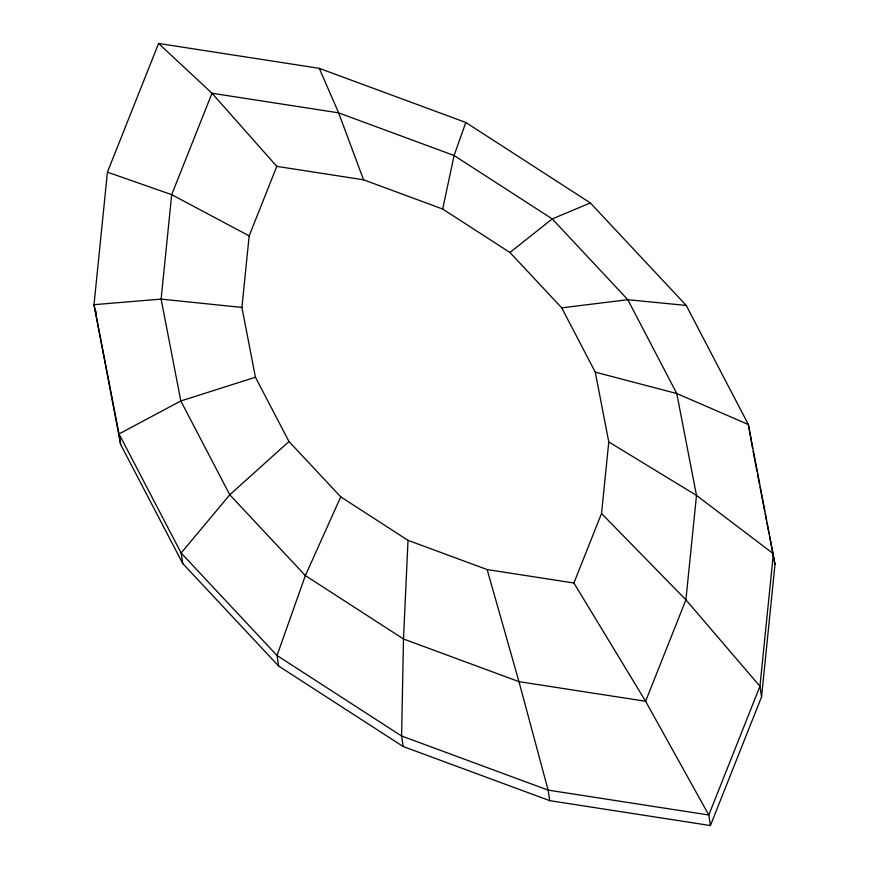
<?xml version="1.0" encoding="UTF-8"?>
<svg xmlns="http://www.w3.org/2000/svg" width="869" height="869" viewBox="0 0 869 869"><rect width="100%" height="100%" fill="white"/><g stroke="black" fill="none" stroke-linecap="round" stroke-linejoin="round"><path stroke-width="1.3" d="M158.582 43.45L212.003 93.244L276.787 166.37L249.164 235.868L241.919 307.43L255.432 377.233L288.975 441.528L340.757 496.883L408.017 540.344L403.498 638.997L401.587 735.989L403.205 746.536L549.74 800.664L710.418 825.55L761.57 696.84L774.996 564.318L748.361 424.517L686.238 305.443L590.344 202.933L465.795 122.464L319.26 68.336L158.582 43.45L107.43 172.16L94.004 304.682L120.639 444.483L182.762 563.557L278.656 666.067L403.205 746.536M95.623 315.23L96.025 311.211M710.418 825.55L708.8 815.003L645.602 701.261L573.909 583.001L601.533 513.503L608.778 441.941L595.265 372.138L561.722 307.843L509.94 252.488L442.679 209.038L363.557 179.807L276.787 166.37M442.679 209.038L454.096 155.508L465.795 122.464M340.757 496.883L305.356 575.582L277.048 655.519L278.656 666.067M288.975 441.528L229.774 494.798L181.143 553.01L182.762 563.557M509.94 252.488L552.249 218.923L590.344 202.933M255.432 377.233L180.828 400.967L119.02 433.935L120.639 444.483M561.722 307.843L627.82 299.707L686.238 305.443M241.919 307.43L161.113 299.11L94.004 304.682L119.02 433.935L181.143 553.01L277.048 655.519L401.587 735.989L548.122 790.117L708.8 815.003L759.951 686.293L773.377 553.77L696.493 495.395L608.778 441.941M408.017 540.344L487.14 569.564L573.909 583.001M595.265 372.138L676.777 393.538L748.361 424.517L752.554 448.382M107.43 172.16L171.693 194.667L249.164 235.868M601.533 513.503L685.913 599.838L759.951 686.293L761.57 696.84M319.26 68.336L338.628 112.851L363.557 179.807M487.14 569.564L518.978 681.654L548.122 790.117L549.74 800.664M753.075 451.054L756.942 471.041M757.453 473.703L759.517 484.37M760.038 487.031L764.677 511.015M765.187 513.677L766.48 520.346M767.001 523.008L769.065 533.675M769.576 536.336L774.996 564.318M171.693 194.667L161.113 299.11L180.828 400.967L229.774 494.798L305.356 575.582L403.498 638.997L518.978 681.654L645.602 701.261L685.913 599.838L696.493 495.395L676.777 393.538L627.82 299.707L552.249 218.923L454.096 155.508L338.628 112.851L212.003 93.244L171.693 194.667"/></g></svg>
